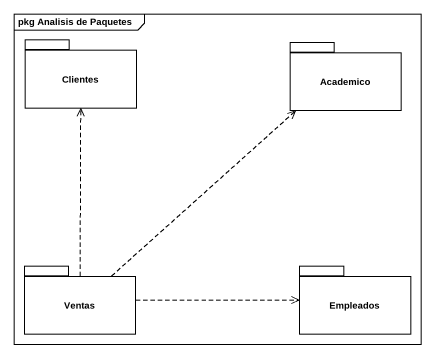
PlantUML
@startuml
mainframe pkg Analisis de Paquetes
package Clientes {
}
package Academico {
}
package Ventas {
}
package Empleados {
}
Ventas .up.> Clientes
Ventas .up.> Academico
Ventas .right.> Empleados
@enduml
